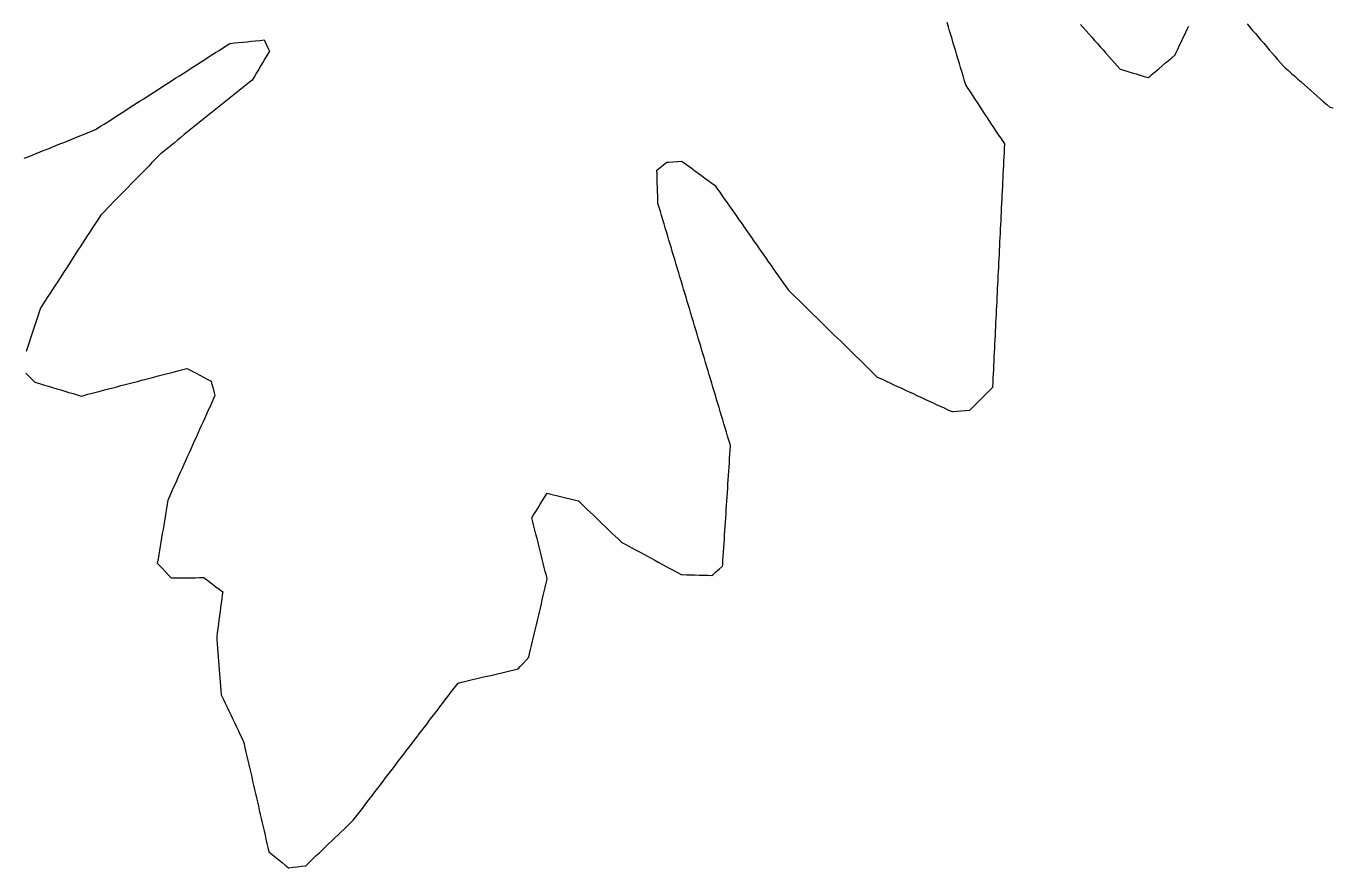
# Model space of a CAD drawing. Header units: millimetres. Extents: x 0 to 2762, y 6 to 2482.
# Drawn here: x 1115.5 to 1422, y 6.1 to 203.6 of the extents above; entities that cross this region are included whole.
import ezdxf

# ---------------------------------------------------------------- set-up
doc = ezdxf.new("R2010")
doc.units = ezdxf.units.MM
doc.layers.add('ALL_ISLANDS', color=7, linetype='Continuous')
doc.layers.add('OUTLINE_ISLAND_01', color=7, linetype='Continuous')

msp = doc.modelspace()

# ---------------------------------------------------------------- linework, layer by layer
at = {"layer": 'ALL_ISLANDS'}
for points in [[(1115.4428, 122.2247), (1116.1395, 121.5072), (1116.8361, 120.7898), (1117.5328, 120.0724), (1117.8514, 119.9777), (1118.81, 119.6927), (1119.7685, 119.4077), (1120.727, 119.1227), (1121.6856, 118.8377), (1122.6441, 118.5528), (1123.6026, 118.2678), (1124.5612, 117.9828), (1125.5197, 117.6978), (1126.4782, 117.4128), (1127.4368, 117.1278), (1128.3953, 116.8429), (1129.0071, 117.0023), (1129.9748, 117.2545), (1130.9425, 117.5066), (1131.9101, 117.7588), (1132.8778, 118.011), (1133.8455, 118.2632), (1134.8132, 118.5154), (1135.7809, 118.7675), (1136.7485, 119.0197), (1137.7162, 119.2719), (1138.6839, 119.5241), (1139.6516, 119.7762), (1140.6193, 120.0284), (1141.587, 120.2806), (1142.5546, 120.5328), (1143.5223, 120.7849), (1144.49, 121.0371), (1145.4577, 121.2893), (1146.4254, 121.5415), (1147.393, 121.7936), (1148.3607, 122.0458), (1149.3284, 122.298), (1150.2961, 122.5502), (1151.2638, 122.8023), (1152.2314, 123.0545), (1153.1991, 123.3067), (1153.5576, 123.1187), (1154.4432, 122.6542), (1155.3288, 122.1897), (1156.2144, 121.7253), (1157.1, 121.2608), (1157.9855, 120.7963), (1158.8711, 120.3318), (1158.9978, 119.853), (1159.2536, 118.8863), (1159.5093, 117.9195), (1159.7651, 116.9528), (1159.4458, 116.2435), (1159.0352, 115.3317), (1158.6247, 114.4198), (1158.2141, 113.508), (1157.8036, 112.5961), (1157.393, 111.6843), (1156.9825, 110.7725), (1156.5719, 109.8606), (1156.1614, 108.9488), (1155.7508, 108.0369), (1155.3403, 107.1251), (1154.9297, 106.2133), (1154.5192, 105.3014), (1154.1086, 104.3896), (1153.6981, 103.4777), (1153.2876, 102.5659), (1152.877, 101.6541), (1152.4665, 100.7422), (1152.0559, 99.8304), (1151.6454, 98.9186), (1151.2348, 98.0067), (1150.8243, 97.0949), (1150.4137, 96.183), (1150.0032, 95.2712), (1149.5926, 94.3594), (1149.1821, 93.4475), (1148.7715, 92.5357), (1148.7556, 92.4417), (1148.5888, 91.4557), (1148.422, 90.4697), (1148.2552, 89.4837), (1148.0884, 88.4977), (1147.9216, 87.5117), (1147.7548, 86.5258), (1147.5879, 85.5398), (1147.4211, 84.5538), (1147.2543, 83.5678), (1147.0875, 82.5818), (1146.9207, 81.5958), (1146.7539, 80.6098), (1146.5871, 79.6238), (1146.4203, 78.6378), (1146.2535, 77.6519), (1146.7842, 77.0823), (1147.4659, 76.3507), (1148.1476, 75.6191), (1148.8294, 74.8875), (1149.5111, 74.1559), (1150.1696, 74.1629), (1151.1696, 74.1735), (1152.1695, 74.1841), (1153.1694, 74.1947), (1154.1694, 74.2053), (1155.1693, 74.2159), (1156.1693, 74.2265), (1157.1692, 74.2371), (1157.5929, 73.9174), (1158.3912, 73.3151), (1159.1895, 72.7127), (1159.9877, 72.1104), (1160.786, 71.5081), (1161.5842, 70.9058), (1161.496, 70.2289), (1161.3667, 69.2372), (1161.2374, 68.2456), (1161.1082, 67.254), (1160.9789, 66.2624), (1160.8496, 65.2708), (1160.7203, 64.2792), (1160.5911, 63.2876), (1160.4618, 62.296), (1160.3325, 61.3044), (1160.2032, 60.3128), (1160.2538, 59.6657), (1160.3318, 58.6688), (1160.4097, 57.6718), (1160.4877, 56.6749), (1160.5656, 55.6779), (1160.6436, 54.6809), (1160.7216, 53.684), (1160.7995, 52.687), (1160.8775, 51.6901), (1160.9554, 50.6931), (1161.0334, 49.6962), (1161.1113, 48.6992), (1161.1893, 47.7022), (1161.2672, 46.7053), (1161.3306, 46.5721), (1161.7604, 45.6692), (1162.1902, 44.7662), (1162.62, 43.8633), (1163.0498, 42.9604), (1163.4795, 42.0574), (1163.9093, 41.1545), (1164.3391, 40.2516), (1164.7689, 39.3487), (1165.1987, 38.4457), (1165.6285, 37.5428), (1166.0582, 36.6399), (1166.488, 35.7369), (1166.597, 35.2627), (1166.8208, 34.288), (1167.0446, 33.3134), (1167.2685, 32.3388), (1167.4923, 31.3642), (1167.7162, 30.3895), (1167.94, 29.4149), (1168.1638, 28.4403), (1168.3877, 27.4656), (1168.6115, 26.491), (1168.8353, 25.5164), (1169.0592, 24.5418), (1169.283, 23.5671), (1169.5069, 22.5925), (1169.7307, 21.6179), (1169.9545, 20.6433), (1170.1784, 19.6686), (1170.4022, 18.694), (1170.6261, 17.7194), (1170.8499, 16.7448), (1171.0737, 15.7701), (1171.2976, 14.7955), (1171.5214, 13.8209), (1171.7453, 12.8463), (1171.9691, 11.8716), (1172.1929, 10.897), (1172.4168, 9.9224), (1173.1824, 9.2989), (1173.9579, 8.6674), (1174.7333, 8.0359), (1175.5087, 7.4045), (1176.2841, 6.773), (1177.0595, 6.1416), (1177.1111, 6.148), (1178.1033, 6.2726), (1179.0955, 6.3971), (1180.0878, 6.5217), (1181.08, 6.6462), (1181.3818, 6.9348), (1182.1046, 7.6258), (1182.8274, 8.3168), (1183.5502, 9.0079), (1184.2731, 9.6989), (1184.9959, 10.39), (1185.7187, 11.081), (1186.4415, 11.7721), (1187.1643, 12.4631), (1187.8871, 13.1541), (1188.6099, 13.8452), (1189.3328, 14.5362), (1190.0556, 15.2273), (1190.7784, 15.9183), (1191.5012, 16.6094), (1192.224, 17.3004), (1192.5355, 17.7084), (1193.1423, 18.5033), (1193.7491, 19.2982), (1194.3558, 20.0931), (1194.9626, 20.8879), (1195.5694, 21.6828), (1196.1762, 22.4777), (1196.7829, 23.2726), (1197.3897, 24.0674), (1197.9965, 24.8623), (1198.6033, 25.6572), (1199.21, 26.452), (1199.8168, 27.2469), (1200.4236, 28.0418), (1201.0304, 28.8367), (1201.6372, 29.6315), (1202.2439, 30.4264), (1202.8507, 31.2213), (1203.4575, 32.0162), (1204.0643, 32.811), (1204.671, 33.6059), (1205.2778, 34.4008), (1205.8846, 35.1956), (1206.4914, 35.9905), (1207.0981, 36.7854), (1207.7049, 37.5803), (1208.3117, 38.3751), (1208.9185, 39.17), (1209.5252, 39.9649), (1210.132, 40.7597), (1210.7388, 41.5546), (1211.3456, 42.3495), (1211.9524, 43.1444), (1212.5591, 43.9392), (1213.1659, 44.7341), (1213.7727, 45.529), (1214.3795, 46.3239), (1214.9862, 47.1187), (1215.593, 47.9136), (1216.1998, 48.7085), (1216.8066, 49.5033), (1217.3105, 49.6225), (1218.2836, 49.8527), (1219.2568, 50.0829), (1220.2299, 50.3131), (1221.2031, 50.5433), (1222.1762, 50.7735), (1223.1493, 51.0037), (1224.1225, 51.2339), (1225.0956, 51.4641), (1226.0688, 51.6943), (1227.0419, 51.9245), (1228.0151, 52.1547), (1228.9882, 52.3849), (1229.9614, 52.615), (1230.9345, 52.8452), (1231.4148, 53.3795), (1232.0834, 54.1231), (1232.752, 54.8668), (1233.4206, 55.6104), (1233.6017, 56.3808), (1233.8304, 57.3543), (1234.0592, 58.3278), (1234.2879, 59.3012), (1234.5167, 60.2747), (1234.7454, 61.2482), (1234.9742, 62.2217), (1235.2029, 63.1952), (1235.4317, 64.1687), (1235.6605, 65.1421), (1235.8892, 66.1156), (1236.118, 67.0891), (1236.3467, 68.0626), (1236.5755, 69.0361), (1236.8042, 70.0096), (1237.033, 70.983), (1237.2617, 71.9565), (1237.4905, 72.93), (1237.7192, 73.9035), (1237.5191, 74.7036), (1237.2765, 75.6738), (1237.0339, 76.6439), (1236.7913, 77.614), (1236.5487, 78.5841), (1236.3061, 79.5543), (1236.0635, 80.5244), (1235.8208, 81.4945), (1235.5782, 82.4646), (1235.3356, 83.4347), (1235.093, 84.4049), (1234.8504, 85.375), (1234.6078, 86.3451), (1234.3652, 87.3152), (1234.1225, 88.2854), (1234.5235, 88.9296), (1235.0519, 89.7786), (1235.5803, 90.6275), (1236.1087, 91.4765), (1236.6372, 92.3255), (1237.1656, 93.1745), (1237.694, 94.0235), (1238.2368, 93.8918), (1239.2086, 93.656), (1240.1804, 93.4203), (1241.1523, 93.1845), (1242.1241, 92.9487), (1243.0959, 92.713), (1244.0677, 92.4772), (1245.0395, 92.2414), (1245.6787, 91.6273), (1246.3998, 90.9345), (1247.1209, 90.2417), (1247.842, 89.5489), (1248.5631, 88.8561), (1249.2842, 88.1633), (1250.0054, 87.4704), (1250.7265, 86.7776), (1251.4476, 86.0848), (1252.1687, 85.392), (1252.8898, 84.6992), (1253.6109, 84.0063), (1254.332, 83.3135), (1255.0531, 82.6207), (1255.1047, 82.5926), (1255.9832, 82.1149), (1256.8617, 81.6371), (1257.7402, 81.1593), (1258.6187, 80.6815), (1259.4972, 80.2038), (1260.3756, 79.726), (1261.2541, 79.2482), (1262.1326, 78.7704), (1263.0111, 78.2927), (1263.8896, 77.8149), (1264.768, 77.3371), (1265.6465, 76.8593), (1266.525, 76.3816), (1267.4035, 75.9038), (1268.282, 75.426), (1269.1605, 74.9482), (1269.3854, 74.9425), (1270.3851, 74.9169), (1271.3848, 74.8913), (1272.3845, 74.8657), (1273.3841, 74.8401), (1274.3838, 74.8145), (1275.3835, 74.789), (1276.3831, 74.7634), (1276.6226, 74.9742), (1277.3731, 75.6351), (1278.1236, 76.2959), (1278.8741, 76.9568), (1278.8923, 77.2349), (1278.9574, 78.2328), (1279.0226, 79.2306), (1279.0878, 80.2285), (1279.153, 81.2264), (1279.2181, 82.2243), (1279.2833, 83.2221), (1279.3485, 84.22), (1279.4137, 85.2179), (1279.4788, 86.2158), (1279.544, 87.2136), (1279.6092, 88.2115), (1279.6744, 89.2094), (1279.7395, 90.2073), (1279.8047, 91.2051), (1279.8699, 92.203), (1279.9351, 93.2009), (1280.0002, 94.1987), (1280.0654, 95.1966), (1280.1306, 96.1945), (1280.1958, 97.1924), (1280.2609, 98.1902), (1280.3261, 99.1881), (1280.3913, 100.186), (1280.4565, 101.1839), (1280.5216, 102.1817), (1280.5868, 103.1796), (1280.652, 104.1775), (1280.7172, 105.1754), (1280.6157, 105.5144), (1280.3288, 106.4724), (1280.042, 107.4303), (1279.7552, 108.3883), (1279.4684, 109.3463), (1279.1815, 110.3043), (1278.8947, 111.2623), (1278.6079, 112.2203), (1278.3211, 113.1782), (1278.0342, 114.1362), (1277.7474, 115.0942), (1277.4606, 116.0522), (1277.1737, 117.0102), (1276.8869, 117.9681), (1276.6001, 118.9261), (1276.3133, 119.8841), (1276.0264, 120.8421), (1275.7396, 121.8001), (1275.4528, 122.7581), (1275.166, 123.716), (1274.8791, 124.674), (1274.5923, 125.632), (1274.3055, 126.59), (1274.0187, 127.548), (1273.7318, 128.506), (1273.445, 129.4639), (1273.1582, 130.4219), (1272.8714, 131.3799), (1272.5845, 132.3379), (1272.2977, 133.2959), (1272.0109, 134.2539), (1271.7241, 135.2118), (1271.4372, 136.1698), (1271.1504, 137.1278), (1270.8636, 138.0858), (1270.5767, 139.0438), (1270.2899, 140.0018), (1270.0031, 140.9597), (1269.7163, 141.9177), (1269.4294, 142.8757), (1269.1426, 143.8337), (1268.8558, 144.7917), (1268.569, 145.7496), (1268.2821, 146.7076), (1267.9953, 147.6656), (1267.7085, 148.6236), (1267.4217, 149.5816), (1267.1348, 150.5396), (1266.848, 151.4975), (1266.5612, 152.4555), (1266.2744, 153.4135), (1265.9875, 154.3715), (1265.7007, 155.3295), (1265.4139, 156.2875), (1265.127, 157.2454), (1264.8402, 158.2034), (1264.5534, 159.1614), (1264.2666, 160.1194), (1263.9797, 161.0774), (1263.6929, 162.0354), (1263.6698, 162.8031), (1263.6397, 163.8027), (1263.6096, 164.8022), (1263.5794, 165.8017), (1263.5493, 166.8013), (1263.5192, 167.8008), (1263.4891, 168.8004), (1263.459, 169.7999), (1264.2202, 170.4232), (1264.994, 171.0566), (1265.7678, 171.6901), (1266.2774, 171.7323), (1267.2739, 171.8148), (1268.2705, 171.8974), (1269.2671, 171.9799), (1269.8801, 171.529), (1270.6856, 170.9364), (1271.4911, 170.3439), (1272.2967, 169.7513), (1273.1022, 169.1587), (1273.9077, 168.5662), (1274.7132, 167.9736), (1275.5188, 167.381), (1276.3243, 166.7885), (1277.1298, 166.1959), (1277.6305, 165.4805), (1278.204, 164.6613), (1278.7774, 163.842), (1279.3509, 163.0228), (1279.9243, 162.2035), (1280.4978, 161.3843), (1281.0712, 160.565), (1281.6446, 159.7458), (1282.2181, 158.9265), (1282.7915, 158.1073), (1283.365, 157.288), (1283.9384, 156.4688), (1284.5119, 155.6496), (1285.0853, 154.8303), (1285.6588, 154.0111), (1286.2322, 153.1918), (1286.8056, 152.3726), (1287.3791, 151.5533), (1287.9525, 150.7341), (1288.526, 149.9148), (1289.0994, 149.0956), (1289.6729, 148.2764), (1290.2463, 147.4571), (1290.8197, 146.6379), (1291.3932, 145.8186), (1291.9666, 144.9994), (1292.5401, 144.1801), (1293.1135, 143.3609), (1293.687, 142.5416), (1294.2604, 141.7224), (1294.4265, 141.56), (1295.1417, 140.861), (1295.8568, 140.162), (1296.5719, 139.463), (1297.287, 138.764), (1298.0021, 138.065), (1298.7173, 137.366), (1299.4324, 136.667), (1300.1475, 135.968), (1300.8626, 135.269), (1301.5778, 134.57), (1302.2929, 133.871), (1303.008, 133.172), (1303.7231, 132.473), (1304.4382, 131.774), (1305.1534, 131.075), (1305.8685, 130.376), (1306.5836, 129.677), (1307.2987, 128.978), (1308.0138, 128.279), (1308.729, 127.58), (1309.4441, 126.881), (1310.1592, 126.182), (1310.8743, 125.483), (1311.5894, 124.784), (1312.3046, 124.085), (1313.0197, 123.386), (1313.7348, 122.687), (1314.4499, 121.988), (1315.165, 121.289), (1315.3978, 121.1812), (1316.3052, 120.7609), (1317.2127, 120.3407), (1318.1201, 119.9204), (1319.0275, 119.5002), (1319.9349, 119.0799), (1320.8423, 118.6597), (1321.7497, 118.2394), (1322.6571, 117.8192), (1323.5645, 117.399), (1324.4719, 116.9787), (1325.3793, 116.5585), (1326.2868, 116.1382), (1327.1942, 115.718), (1328.1016, 115.2977), (1329.009, 114.8775), (1329.9164, 114.4572), (1330.8238, 114.037), (1331.7312, 113.6167), (1332.6386, 113.1965), (1332.8724, 113.2144), (1333.8695, 113.291), (1334.8665, 113.3676), (1335.8636, 113.4442), (1336.8606, 113.5208), (1337.3285, 113.9906), (1338.0341, 114.6993), (1338.7397, 115.4079), (1339.4453, 116.1165), (1340.1509, 116.8251), (1340.8565, 117.5337), (1341.5621, 118.2423), (1342.2677, 118.9509), (1342.2722, 119.0439), (1342.3214, 120.0427), (1342.3705, 121.0415), (1342.4196, 122.0403), (1342.4687, 123.0391), (1342.5178, 124.0379), (1342.5669, 125.0367), (1342.6161, 126.0355), (1342.6652, 127.0343), (1342.7143, 128.0331), (1342.7634, 129.0319), (1342.8125, 130.0306), (1342.8616, 131.0294), (1342.9107, 132.0282), (1342.9599, 133.027), (1343.009, 134.0258), (1343.0581, 135.0246), (1343.1072, 136.0234), (1343.1563, 137.0222), (1343.2054, 138.021), (1343.2546, 139.0198), (1343.3037, 140.0186), (1343.3528, 141.0174), (1343.4019, 142.0162), (1343.451, 143.015), (1343.5001, 144.0137), (1343.5493, 145.0125), (1343.5984, 146.0113), (1343.6475, 147.0101), (1343.6966, 148.0089), (1343.7457, 149.0077), (1343.7948, 150.0065), (1343.8439, 151.0053), (1343.8931, 152.0041), (1343.9422, 153.0029), (1343.9913, 154.0017), (1344.0404, 155.0005), (1344.0895, 155.9993), (1344.1386, 156.9981), (1344.1878, 157.9969), (1344.2369, 158.9956), (1344.286, 159.9944), (1344.3351, 160.9932), (1344.3842, 161.992), (1344.4333, 162.9908), (1344.4824, 163.9896), (1344.5316, 164.9884), (1344.5807, 165.9872), (1344.6298, 166.986), (1344.6789, 167.9848), (1344.728, 168.9836), (1344.7771, 169.9824), (1344.8263, 170.9812), (1344.8754, 171.98), (1344.9245, 172.9787), (1344.9736, 173.9775), (1345.0227, 174.9763), (1345.0718, 175.9751), (1344.7374, 176.4827), (1344.1872, 177.3177), (1343.637, 178.1527), (1343.0868, 178.9878), (1342.5366, 179.8228), (1341.9864, 180.6578), (1341.4362, 181.4928), (1340.886, 182.3279), (1340.3358, 183.1629), (1339.7855, 183.9979), (1339.2353, 184.833), (1338.6851, 185.668), (1338.1349, 186.503), (1337.5847, 187.338), (1337.0345, 188.1731), (1336.4843, 189.0081), (1335.9341, 189.8431), (1335.8647, 190.0748), (1335.5776, 191.0327), (1335.2905, 191.9906), (1335.0033, 192.9485), (1334.7162, 193.9064), (1334.4291, 194.8643), (1334.142, 195.8222), (1333.8549, 196.7801), (1333.5678, 197.738), (1333.2807, 198.6959), (1332.9936, 199.6538), (1332.7065, 200.6117), (1332.4194, 201.5696), (1332.1323, 202.5275), (1331.8452, 203.4854), (1331.5581, 204.4433)], [(1362.8386, 204.0285), (1363.5004, 203.2788), (1364.1622, 202.5292), (1364.8241, 201.7795), (1365.4859, 201.0299), (1366.1477, 200.2802), (1366.8096, 199.5306), (1367.4714, 198.7809), (1368.1333, 198.0313), (1368.7951, 197.2816), (1369.4569, 196.532), (1370.1188, 195.7823), (1370.7806, 195.0327), (1371.4424, 194.283), (1372.1043, 193.5334), (1373.0193, 193.26), (1373.9774, 192.9737), (1374.9355, 192.6874), (1375.8937, 192.401), (1376.8518, 192.1147), (1377.8099, 191.8284), (1378.7681, 191.5421), (1378.9282, 191.6785), (1379.6894, 192.327), (1380.4506, 192.9755), (1381.2119, 193.624), (1381.9731, 194.2725), (1382.7343, 194.921), (1383.4955, 195.5694), (1384.2568, 196.2179), (1385.018, 196.8664), (1385.2301, 197.312), (1385.6598, 198.2149), (1386.0896, 199.1179), (1386.5193, 200.0208), (1386.9491, 200.9238), (1387.3788, 201.8267), (1387.8086, 202.7297), (1388.2383, 203.6326)], [(1401.9167, 204.1462), (1402.567, 203.3865), (1403.2173, 202.6269), (1403.8676, 201.8672), (1404.5178, 201.1075), (1405.1681, 200.3478), (1405.8184, 199.5881), (1406.4687, 198.8284), (1407.119, 198.0687), (1407.7693, 197.309), (1408.4196, 196.5493), (1409.0698, 195.7897), (1409.7201, 195.03), (1410.3704, 194.2703), (1410.8568, 193.8408), (1411.6065, 193.179), (1412.3561, 192.5171), (1413.1058, 191.8553), (1413.8554, 191.1934), (1414.605, 190.5316), (1415.3547, 189.8697), (1416.1043, 189.2079), (1416.8539, 188.546), (1417.6036, 187.8842), (1418.3532, 187.2223), (1419.1029, 186.5605), (1419.8525, 185.8986), (1420.6021, 185.2368), (1421.3518, 184.575), (1422.1269, 184.4882)], [(1115.0513, 172.6215), (1115.9789, 172.9951), (1116.9065, 173.3687), (1117.8341, 173.7422), (1118.7617, 174.1158), (1119.6893, 174.4894), (1120.6169, 174.863), (1121.5445, 175.2366), (1122.4721, 175.6102), (1123.3997, 175.9837), (1124.3273, 176.3573), (1125.2549, 176.7309), (1126.1825, 177.1045), (1127.1101, 177.4781), (1128.0377, 177.8516), (1128.9653, 178.2252), (1129.8929, 178.5988), (1130.8205, 178.9724), (1131.7481, 179.346), (1132.1115, 179.5791), (1132.9532, 180.1191), (1133.7949, 180.6591), (1134.6365, 181.199), (1135.4782, 181.739), (1136.3199, 182.279), (1137.1616, 182.8189), (1138.0033, 183.3589), (1138.845, 183.8989), (1139.6866, 184.4389), (1140.5283, 184.9788), (1141.37, 185.5188), (1142.2117, 186.0588), (1143.0534, 186.5988), (1143.8951, 187.1387), (1144.7367, 187.6787), (1145.5784, 188.2187), (1146.4201, 188.7586), (1147.2618, 189.2986), (1148.1035, 189.8386), (1148.9452, 190.3786), (1149.7868, 190.9185), (1150.6285, 191.4585), (1151.4702, 191.9985), (1152.3119, 192.5384), (1153.1536, 193.0784), (1153.9953, 193.6184), (1154.8369, 194.1584), (1155.6786, 194.6983), (1156.5203, 195.2383), (1157.362, 195.7783), (1158.2037, 196.3183), (1159.0454, 196.8582), (1159.887, 197.3982), (1160.7287, 197.9382), (1161.5704, 198.4781), (1162.4121, 199.0181), (1163.2538, 199.5581), (1163.3416, 199.567), (1164.3365, 199.668), (1165.3314, 199.769), (1166.3262, 199.87), (1167.3211, 199.971), (1168.316, 200.072), (1169.3109, 200.173), (1170.3058, 200.274), (1171.3007, 200.3751), (1171.6857, 199.5745), (1172.119, 198.6732), (1172.5524, 197.772), (1172.0833, 196.982), (1171.5728, 196.1221), (1171.0622, 195.2623), (1170.5517, 194.4024), (1170.0411, 193.5426), (1169.5306, 192.6828), (1169.02, 191.8229), (1168.5095, 190.9631), (1168.1714, 190.6913), (1167.392, 190.0647), (1166.6127, 189.4381), (1165.8333, 188.8115), (1165.0539, 188.185), (1164.2746, 187.5584), (1163.4952, 186.9318), (1162.7159, 186.3052), (1161.9365, 185.6787), (1161.1571, 185.0521), (1160.3778, 184.4255), (1159.5984, 183.7989), (1158.8191, 183.1724), (1158.0397, 182.5458), (1157.2603, 181.9192), (1156.481, 181.2926), (1155.7016, 180.666), (1154.9223, 180.0395), (1154.1429, 179.4129), (1153.3635, 178.7863), (1152.5842, 178.1597), (1151.8048, 177.5332), (1151.0255, 176.9066), (1150.2461, 176.28), (1149.4667, 175.6534), (1148.6874, 175.0269), (1147.908, 174.4003), (1147.1287, 173.7737), (1147.0971, 173.7414), (1146.3985, 173.0258), (1145.7, 172.3102), (1145.0015, 171.5947), (1144.3029, 170.8791), (1143.6044, 170.1635), (1142.9058, 169.448), (1142.2073, 168.7324), (1141.5088, 168.0168), (1140.8102, 167.3013), (1140.1117, 166.5857), (1139.4131, 165.8701), (1138.7146, 165.1545), (1138.0161, 164.439), (1137.3175, 163.7234), (1136.619, 163.0078), (1135.9204, 162.2923), (1135.2219, 161.5767), (1134.5233, 160.8611), (1133.8248, 160.1456), (1133.1263, 159.43), (1133.1142, 159.4116), (1132.5672, 158.5745), (1132.0201, 157.7374), (1131.473, 156.9003), (1130.926, 156.0632), (1130.3789, 155.2261), (1129.8319, 154.389), (1129.2848, 153.5519), (1128.7377, 152.7148), (1128.1907, 151.8778), (1127.6436, 151.0407), (1127.0966, 150.2036), (1126.5495, 149.3665), (1126.0024, 148.5294), (1125.4554, 147.6923), (1124.9083, 146.8552), (1124.3612, 146.0181), (1123.8142, 145.181), (1123.2671, 144.3439), (1122.7201, 143.5068), (1122.173, 142.6697), (1121.6259, 141.8326), (1121.0789, 140.9956), (1120.5318, 140.1585), (1119.9848, 139.3214), (1119.4377, 138.4843), (1118.8906, 137.6472), (1118.6066, 136.7898), (1118.2922, 135.8405), (1117.9777, 134.8913), (1117.6633, 133.942), (1117.3489, 132.9927), (1117.0344, 132.0434), (1116.72, 131.0942), (1116.4055, 130.1449), (1116.0911, 129.1956), (1115.7767, 128.2463), (1115.4622, 127.297)]]:
    msp.add_lwpolyline(points, dxfattribs=at)
at = {"layer": 'OUTLINE_ISLAND_01'}
for points in [[(1115.4428, 122.2247), (1116.1395, 121.5072), (1116.8361, 120.7898), (1117.5328, 120.0724), (1117.8514, 119.9777), (1118.81, 119.6927), (1119.7685, 119.4077), (1120.727, 119.1227), (1121.6856, 118.8377), (1122.6441, 118.5528), (1123.6026, 118.2678), (1124.5612, 117.9828), (1125.5197, 117.6978), (1126.4782, 117.4128), (1127.4368, 117.1278), (1128.3953, 116.8429), (1129.0071, 117.0023), (1129.9748, 117.2545), (1130.9425, 117.5066), (1131.9101, 117.7588), (1132.8778, 118.011), (1133.8455, 118.2632), (1134.8132, 118.5154), (1135.7809, 118.7675), (1136.7485, 119.0197), (1137.7162, 119.2719), (1138.6839, 119.5241), (1139.6516, 119.7762), (1140.6193, 120.0284), (1141.587, 120.2806), (1142.5546, 120.5328), (1143.5223, 120.7849), (1144.49, 121.0371), (1145.4577, 121.2893), (1146.4254, 121.5415), (1147.393, 121.7936), (1148.3607, 122.0458), (1149.3284, 122.298), (1150.2961, 122.5502), (1151.2638, 122.8023), (1152.2314, 123.0545), (1153.1991, 123.3067), (1153.5576, 123.1187), (1154.4432, 122.6542), (1155.3288, 122.1897), (1156.2144, 121.7253), (1157.1, 121.2608), (1157.9855, 120.7963), (1158.8711, 120.3318), (1158.9978, 119.853), (1159.2536, 118.8863), (1159.5093, 117.9195), (1159.7651, 116.9528), (1159.4458, 116.2435), (1159.0352, 115.3317), (1158.6247, 114.4198), (1158.2141, 113.508), (1157.8036, 112.5961), (1157.393, 111.6843), (1156.9825, 110.7725), (1156.5719, 109.8606), (1156.1614, 108.9488), (1155.7508, 108.0369), (1155.3403, 107.1251), (1154.9297, 106.2133), (1154.5192, 105.3014), (1154.1086, 104.3896), (1153.6981, 103.4777), (1153.2876, 102.5659), (1152.877, 101.6541), (1152.4665, 100.7422), (1152.0559, 99.8304), (1151.6454, 98.9186), (1151.2348, 98.0067), (1150.8243, 97.0949), (1150.4137, 96.183), (1150.0032, 95.2712), (1149.5926, 94.3594), (1149.1821, 93.4475), (1148.7715, 92.5357), (1148.7556, 92.4417), (1148.5888, 91.4557), (1148.422, 90.4697), (1148.2552, 89.4837), (1148.0884, 88.4977), (1147.9216, 87.5117), (1147.7548, 86.5258), (1147.5879, 85.5398), (1147.4211, 84.5538), (1147.2543, 83.5678), (1147.0875, 82.5818), (1146.9207, 81.5958), (1146.7539, 80.6098), (1146.5871, 79.6238), (1146.4203, 78.6378), (1146.2535, 77.6519), (1146.7842, 77.0823), (1147.4659, 76.3507), (1148.1476, 75.6191), (1148.8294, 74.8875), (1149.5111, 74.1559), (1150.1696, 74.1629), (1151.1696, 74.1735), (1152.1695, 74.1841), (1153.1694, 74.1947), (1154.1694, 74.2053), (1155.1693, 74.2159), (1156.1693, 74.2265), (1157.1692, 74.2371), (1157.5929, 73.9174), (1158.3912, 73.3151), (1159.1895, 72.7127), (1159.9877, 72.1104), (1160.786, 71.5081), (1161.5842, 70.9058), (1161.496, 70.2289), (1161.3667, 69.2372), (1161.2374, 68.2456), (1161.1082, 67.254), (1160.9789, 66.2624), (1160.8496, 65.2708), (1160.7203, 64.2792), (1160.5911, 63.2876), (1160.4618, 62.296), (1160.3325, 61.3044), (1160.2032, 60.3128), (1160.2538, 59.6657), (1160.3318, 58.6688), (1160.4097, 57.6718), (1160.4877, 56.6749), (1160.5656, 55.6779), (1160.6436, 54.6809), (1160.7216, 53.684), (1160.7995, 52.687), (1160.8775, 51.6901), (1160.9554, 50.6931), (1161.0334, 49.6962), (1161.1113, 48.6992), (1161.1893, 47.7022), (1161.2672, 46.7053), (1161.3306, 46.5721), (1161.7604, 45.6692), (1162.1902, 44.7662), (1162.62, 43.8633), (1163.0498, 42.9604), (1163.4795, 42.0574), (1163.9093, 41.1545), (1164.3391, 40.2516), (1164.7689, 39.3487), (1165.1987, 38.4457), (1165.6285, 37.5428), (1166.0582, 36.6399), (1166.488, 35.7369), (1166.597, 35.2627), (1166.8208, 34.288), (1167.0446, 33.3134), (1167.2685, 32.3388), (1167.4923, 31.3642), (1167.7162, 30.3895), (1167.94, 29.4149), (1168.1638, 28.4403), (1168.3877, 27.4656), (1168.6115, 26.491), (1168.8353, 25.5164), (1169.0592, 24.5418), (1169.283, 23.5671), (1169.5069, 22.5925), (1169.7307, 21.6179), (1169.9545, 20.6433), (1170.1784, 19.6686), (1170.4022, 18.694), (1170.6261, 17.7194), (1170.8499, 16.7448), (1171.0737, 15.7701), (1171.2976, 14.7955), (1171.5214, 13.8209), (1171.7453, 12.8463), (1171.9691, 11.8716), (1172.1929, 10.897), (1172.4168, 9.9224), (1173.1824, 9.2989), (1173.9579, 8.6674), (1174.7333, 8.0359), (1175.5087, 7.4045), (1176.2841, 6.773), (1177.0595, 6.1416), (1177.1111, 6.148), (1178.1033, 6.2726), (1179.0955, 6.3971), (1180.0878, 6.5217), (1181.08, 6.6462), (1181.3818, 6.9348), (1182.1046, 7.6258), (1182.8274, 8.3168), (1183.5502, 9.0079), (1184.2731, 9.6989), (1184.9959, 10.39), (1185.7187, 11.081), (1186.4415, 11.7721), (1187.1643, 12.4631), (1187.8871, 13.1541), (1188.6099, 13.8452), (1189.3328, 14.5362), (1190.0556, 15.2273), (1190.7784, 15.9183), (1191.5012, 16.6094), (1192.224, 17.3004), (1192.5355, 17.7084), (1193.1423, 18.5033), (1193.7491, 19.2982), (1194.3558, 20.0931), (1194.9626, 20.8879), (1195.5694, 21.6828), (1196.1762, 22.4777), (1196.7829, 23.2726), (1197.3897, 24.0674), (1197.9965, 24.8623), (1198.6033, 25.6572), (1199.21, 26.452), (1199.8168, 27.2469), (1200.4236, 28.0418), (1201.0304, 28.8367), (1201.6372, 29.6315), (1202.2439, 30.4264), (1202.8507, 31.2213), (1203.4575, 32.0162), (1204.0643, 32.811), (1204.671, 33.6059), (1205.2778, 34.4008), (1205.8846, 35.1956), (1206.4914, 35.9905), (1207.0981, 36.7854), (1207.7049, 37.5803), (1208.3117, 38.3751), (1208.9185, 39.17), (1209.5252, 39.9649), (1210.132, 40.7597), (1210.7388, 41.5546), (1211.3456, 42.3495), (1211.9524, 43.1444), (1212.5591, 43.9392), (1213.1659, 44.7341), (1213.7727, 45.529), (1214.3795, 46.3239), (1214.9862, 47.1187), (1215.593, 47.9136), (1216.1998, 48.7085), (1216.8066, 49.5033), (1217.3105, 49.6225), (1218.2836, 49.8527), (1219.2568, 50.0829), (1220.2299, 50.3131), (1221.2031, 50.5433), (1222.1762, 50.7735), (1223.1493, 51.0037), (1224.1225, 51.2339), (1225.0956, 51.4641), (1226.0688, 51.6943), (1227.0419, 51.9245), (1228.0151, 52.1547), (1228.9882, 52.3849), (1229.9614, 52.615), (1230.9345, 52.8452), (1231.4148, 53.3795), (1232.0834, 54.1231), (1232.752, 54.8668), (1233.4206, 55.6104), (1233.6017, 56.3808), (1233.8304, 57.3543), (1234.0592, 58.3278), (1234.2879, 59.3012), (1234.5167, 60.2747), (1234.7454, 61.2482), (1234.9742, 62.2217), (1235.2029, 63.1952), (1235.4317, 64.1687), (1235.6605, 65.1421), (1235.8892, 66.1156), (1236.118, 67.0891), (1236.3467, 68.0626), (1236.5755, 69.0361), (1236.8042, 70.0096), (1237.033, 70.983), (1237.2617, 71.9565), (1237.4905, 72.93), (1237.7192, 73.9035), (1237.5191, 74.7036), (1237.2765, 75.6738), (1237.0339, 76.6439), (1236.7913, 77.614), (1236.5487, 78.5841), (1236.3061, 79.5543), (1236.0635, 80.5244), (1235.8208, 81.4945), (1235.5782, 82.4646), (1235.3356, 83.4347), (1235.093, 84.4049), (1234.8504, 85.375), (1234.6078, 86.3451), (1234.3652, 87.3152), (1234.1225, 88.2854), (1234.5235, 88.9296), (1235.0519, 89.7786), (1235.5803, 90.6275), (1236.1087, 91.4765), (1236.6372, 92.3255), (1237.1656, 93.1745), (1237.694, 94.0235), (1238.2368, 93.8918), (1239.2086, 93.656), (1240.1804, 93.4203), (1241.1523, 93.1845), (1242.1241, 92.9487), (1243.0959, 92.713), (1244.0677, 92.4772), (1245.0395, 92.2414), (1245.6787, 91.6273), (1246.3998, 90.9345), (1247.1209, 90.2417), (1247.842, 89.5489), (1248.5631, 88.8561), (1249.2842, 88.1633), (1250.0054, 87.4704), (1250.7265, 86.7776), (1251.4476, 86.0848), (1252.1687, 85.392), (1252.8898, 84.6992), (1253.6109, 84.0063), (1254.332, 83.3135), (1255.0531, 82.6207), (1255.1047, 82.5926), (1255.9832, 82.1149), (1256.8617, 81.6371), (1257.7402, 81.1593), (1258.6187, 80.6815), (1259.4972, 80.2038), (1260.3756, 79.726), (1261.2541, 79.2482), (1262.1326, 78.7704), (1263.0111, 78.2927), (1263.8896, 77.8149), (1264.768, 77.3371), (1265.6465, 76.8593), (1266.525, 76.3816), (1267.4035, 75.9038), (1268.282, 75.426), (1269.1605, 74.9482), (1269.3854, 74.9425), (1270.3851, 74.9169), (1271.3848, 74.8913), (1272.3845, 74.8657), (1273.3841, 74.8401), (1274.3838, 74.8145), (1275.3835, 74.789), (1276.3831, 74.7634), (1276.6226, 74.9742), (1277.3731, 75.6351), (1278.1236, 76.2959), (1278.8741, 76.9568), (1278.8923, 77.2349), (1278.9574, 78.2328), (1279.0226, 79.2306), (1279.0878, 80.2285), (1279.153, 81.2264), (1279.2181, 82.2243), (1279.2833, 83.2221), (1279.3485, 84.22), (1279.4137, 85.2179), (1279.4788, 86.2158), (1279.544, 87.2136), (1279.6092, 88.2115), (1279.6744, 89.2094), (1279.7395, 90.2073), (1279.8047, 91.2051), (1279.8699, 92.203), (1279.9351, 93.2009), (1280.0002, 94.1987), (1280.0654, 95.1966), (1280.1306, 96.1945), (1280.1958, 97.1924), (1280.2609, 98.1902), (1280.3261, 99.1881), (1280.3913, 100.186), (1280.4565, 101.1839), (1280.5216, 102.1817), (1280.5868, 103.1796), (1280.652, 104.1775), (1280.7172, 105.1754), (1280.6157, 105.5144), (1280.3288, 106.4724), (1280.042, 107.4303), (1279.7552, 108.3883), (1279.4684, 109.3463), (1279.1815, 110.3043), (1278.8947, 111.2623), (1278.6079, 112.2203), (1278.3211, 113.1782), (1278.0342, 114.1362), (1277.7474, 115.0942), (1277.4606, 116.0522), (1277.1737, 117.0102), (1276.8869, 117.9681), (1276.6001, 118.9261), (1276.3133, 119.8841), (1276.0264, 120.8421), (1275.7396, 121.8001), (1275.4528, 122.7581), (1275.166, 123.716), (1274.8791, 124.674), (1274.5923, 125.632), (1274.3055, 126.59), (1274.0187, 127.548), (1273.7318, 128.506), (1273.445, 129.4639), (1273.1582, 130.4219), (1272.8714, 131.3799), (1272.5845, 132.3379), (1272.2977, 133.2959), (1272.0109, 134.2539), (1271.7241, 135.2118), (1271.4372, 136.1698), (1271.1504, 137.1278), (1270.8636, 138.0858), (1270.5767, 139.0438), (1270.2899, 140.0018), (1270.0031, 140.9597), (1269.7163, 141.9177), (1269.4294, 142.8757), (1269.1426, 143.8337), (1268.8558, 144.7917), (1268.569, 145.7496), (1268.2821, 146.7076), (1267.9953, 147.6656), (1267.7085, 148.6236), (1267.4217, 149.5816), (1267.1348, 150.5396), (1266.848, 151.4975), (1266.5612, 152.4555), (1266.2744, 153.4135), (1265.9875, 154.3715), (1265.7007, 155.3295), (1265.4139, 156.2875), (1265.127, 157.2454), (1264.8402, 158.2034), (1264.5534, 159.1614), (1264.2666, 160.1194), (1263.9797, 161.0774), (1263.6929, 162.0354), (1263.6698, 162.8031), (1263.6397, 163.8027), (1263.6096, 164.8022), (1263.5794, 165.8017), (1263.5493, 166.8013), (1263.5192, 167.8008), (1263.4891, 168.8004), (1263.459, 169.7999), (1264.2202, 170.4232), (1264.994, 171.0566), (1265.7678, 171.6901), (1266.2774, 171.7323), (1267.2739, 171.8148), (1268.2705, 171.8974), (1269.2671, 171.9799), (1269.8801, 171.529), (1270.6856, 170.9364), (1271.4911, 170.3439), (1272.2967, 169.7513), (1273.1022, 169.1587), (1273.9077, 168.5662), (1274.7132, 167.9736), (1275.5188, 167.381), (1276.3243, 166.7885), (1277.1298, 166.1959), (1277.6305, 165.4805), (1278.204, 164.6613), (1278.7774, 163.842), (1279.3509, 163.0228), (1279.9243, 162.2035), (1280.4978, 161.3843), (1281.0712, 160.565), (1281.6446, 159.7458), (1282.2181, 158.9265), (1282.7915, 158.1073), (1283.365, 157.288), (1283.9384, 156.4688), (1284.5119, 155.6496), (1285.0853, 154.8303), (1285.6588, 154.0111), (1286.2322, 153.1918), (1286.8056, 152.3726), (1287.3791, 151.5533), (1287.9525, 150.7341), (1288.526, 149.9148), (1289.0994, 149.0956), (1289.6729, 148.2764), (1290.2463, 147.4571), (1290.8197, 146.6379), (1291.3932, 145.8186), (1291.9666, 144.9994), (1292.5401, 144.1801), (1293.1135, 143.3609), (1293.687, 142.5416), (1294.2604, 141.7224), (1294.4265, 141.56), (1295.1417, 140.861), (1295.8568, 140.162), (1296.5719, 139.463), (1297.287, 138.764), (1298.0021, 138.065), (1298.7173, 137.366), (1299.4324, 136.667), (1300.1475, 135.968), (1300.8626, 135.269), (1301.5778, 134.57), (1302.2929, 133.871), (1303.008, 133.172), (1303.7231, 132.473), (1304.4382, 131.774), (1305.1534, 131.075), (1305.8685, 130.376), (1306.5836, 129.677), (1307.2987, 128.978), (1308.0138, 128.279), (1308.729, 127.58), (1309.4441, 126.881), (1310.1592, 126.182), (1310.8743, 125.483), (1311.5894, 124.784), (1312.3046, 124.085), (1313.0197, 123.386), (1313.7348, 122.687), (1314.4499, 121.988), (1315.165, 121.289), (1315.3978, 121.1812), (1316.3052, 120.7609), (1317.2127, 120.3407), (1318.1201, 119.9204), (1319.0275, 119.5002), (1319.9349, 119.0799), (1320.8423, 118.6597), (1321.7497, 118.2394), (1322.6571, 117.8192), (1323.5645, 117.399), (1324.4719, 116.9787), (1325.3793, 116.5585), (1326.2868, 116.1382), (1327.1942, 115.718), (1328.1016, 115.2977), (1329.009, 114.8775), (1329.9164, 114.4572), (1330.8238, 114.037), (1331.7312, 113.6167), (1332.6386, 113.1965), (1332.8724, 113.2144), (1333.8695, 113.291), (1334.8665, 113.3676), (1335.8636, 113.4442), (1336.8606, 113.5208), (1337.3285, 113.9906), (1338.0341, 114.6993), (1338.7397, 115.4079), (1339.4453, 116.1165), (1340.1509, 116.8251), (1340.8565, 117.5337), (1341.5621, 118.2423), (1342.2677, 118.9509), (1342.2722, 119.0439), (1342.3214, 120.0427), (1342.3705, 121.0415), (1342.4196, 122.0403), (1342.4687, 123.0391), (1342.5178, 124.0379), (1342.5669, 125.0367), (1342.6161, 126.0355), (1342.6652, 127.0343), (1342.7143, 128.0331), (1342.7634, 129.0319), (1342.8125, 130.0306), (1342.8616, 131.0294), (1342.9107, 132.0282), (1342.9599, 133.027), (1343.009, 134.0258), (1343.0581, 135.0246), (1343.1072, 136.0234), (1343.1563, 137.0222), (1343.2054, 138.021), (1343.2546, 139.0198), (1343.3037, 140.0186), (1343.3528, 141.0174), (1343.4019, 142.0162), (1343.451, 143.015), (1343.5001, 144.0137), (1343.5493, 145.0125), (1343.5984, 146.0113), (1343.6475, 147.0101), (1343.6966, 148.0089), (1343.7457, 149.0077), (1343.7948, 150.0065), (1343.8439, 151.0053), (1343.8931, 152.0041), (1343.9422, 153.0029), (1343.9913, 154.0017), (1344.0404, 155.0005), (1344.0895, 155.9993), (1344.1386, 156.9981), (1344.1878, 157.9969), (1344.2369, 158.9956), (1344.286, 159.9944), (1344.3351, 160.9932), (1344.3842, 161.992), (1344.4333, 162.9908), (1344.4824, 163.9896), (1344.5316, 164.9884), (1344.5807, 165.9872), (1344.6298, 166.986), (1344.6789, 167.9848), (1344.728, 168.9836), (1344.7771, 169.9824), (1344.8263, 170.9812), (1344.8754, 171.98), (1344.9245, 172.9787), (1344.9736, 173.9775), (1345.0227, 174.9763), (1345.0718, 175.9751), (1344.7374, 176.4827), (1344.1872, 177.3177), (1343.637, 178.1527), (1343.0868, 178.9878), (1342.5366, 179.8228), (1341.9864, 180.6578), (1341.4362, 181.4928), (1340.886, 182.3279), (1340.3358, 183.1629), (1339.7855, 183.9979), (1339.2353, 184.833), (1338.6851, 185.668), (1338.1349, 186.503), (1337.5847, 187.338), (1337.0345, 188.1731), (1336.4843, 189.0081), (1335.9341, 189.8431), (1335.8647, 190.0748), (1335.5776, 191.0327), (1335.2905, 191.9906), (1335.0033, 192.9485), (1334.7162, 193.9064), (1334.4291, 194.8643), (1334.142, 195.8222), (1333.8549, 196.7801), (1333.5678, 197.738), (1333.2807, 198.6959), (1332.9936, 199.6538), (1332.7065, 200.6117), (1332.4194, 201.5696), (1332.1323, 202.5275), (1331.8452, 203.4854), (1331.5581, 204.4433)], [(1362.8386, 204.0285), (1363.5004, 203.2788), (1364.1622, 202.5292), (1364.8241, 201.7795), (1365.4859, 201.0299), (1366.1477, 200.2802), (1366.8096, 199.5306), (1367.4714, 198.7809), (1368.1333, 198.0313), (1368.7951, 197.2816), (1369.4569, 196.532), (1370.1188, 195.7823), (1370.7806, 195.0327), (1371.4424, 194.283), (1372.1043, 193.5334), (1373.0193, 193.26), (1373.9774, 192.9737), (1374.9355, 192.6874), (1375.8937, 192.401), (1376.8518, 192.1147), (1377.8099, 191.8284), (1378.7681, 191.5421), (1378.9282, 191.6785), (1379.6894, 192.327), (1380.4506, 192.9755), (1381.2119, 193.624), (1381.9731, 194.2725), (1382.7343, 194.921), (1383.4955, 195.5694), (1384.2568, 196.2179), (1385.018, 196.8664), (1385.2301, 197.312), (1385.6598, 198.2149), (1386.0896, 199.1179), (1386.5193, 200.0208), (1386.9491, 200.9238), (1387.3788, 201.8267), (1387.8086, 202.7297), (1388.2383, 203.6326)], [(1401.9167, 204.1462), (1402.567, 203.3865), (1403.2173, 202.6269), (1403.8676, 201.8672), (1404.5178, 201.1075), (1405.1681, 200.3478), (1405.8184, 199.5881), (1406.4687, 198.8284), (1407.119, 198.0687), (1407.7693, 197.309), (1408.4196, 196.5493), (1409.0698, 195.7897), (1409.7201, 195.03), (1410.3704, 194.2703), (1410.8568, 193.8408), (1411.6065, 193.179), (1412.3561, 192.5171), (1413.1058, 191.8553), (1413.8554, 191.1934), (1414.605, 190.5316), (1415.3547, 189.8697), (1416.1043, 189.2079), (1416.8539, 188.546), (1417.6036, 187.8842), (1418.3532, 187.2223), (1419.1029, 186.5605), (1419.8525, 185.8986), (1420.6021, 185.2368), (1421.3518, 184.575), (1422.1269, 184.4882)], [(1115.0513, 172.6215), (1115.9789, 172.9951), (1116.9065, 173.3687), (1117.8341, 173.7422), (1118.7617, 174.1158), (1119.6893, 174.4894), (1120.6169, 174.863), (1121.5445, 175.2366), (1122.4721, 175.6102), (1123.3997, 175.9837), (1124.3273, 176.3573), (1125.2549, 176.7309), (1126.1825, 177.1045), (1127.1101, 177.4781), (1128.0377, 177.8516), (1128.9653, 178.2252), (1129.8929, 178.5988), (1130.8205, 178.9724), (1131.7481, 179.346), (1132.1115, 179.5791), (1132.9532, 180.1191), (1133.7949, 180.6591), (1134.6365, 181.199), (1135.4782, 181.739), (1136.3199, 182.279), (1137.1616, 182.8189), (1138.0033, 183.3589), (1138.845, 183.8989), (1139.6866, 184.4389), (1140.5283, 184.9788), (1141.37, 185.5188), (1142.2117, 186.0588), (1143.0534, 186.5988), (1143.8951, 187.1387), (1144.7367, 187.6787), (1145.5784, 188.2187), (1146.4201, 188.7586), (1147.2618, 189.2986), (1148.1035, 189.8386), (1148.9452, 190.3786), (1149.7868, 190.9185), (1150.6285, 191.4585), (1151.4702, 191.9985), (1152.3119, 192.5384), (1153.1536, 193.0784), (1153.9953, 193.6184), (1154.8369, 194.1584), (1155.6786, 194.6983), (1156.5203, 195.2383), (1157.362, 195.7783), (1158.2037, 196.3183), (1159.0454, 196.8582), (1159.887, 197.3982), (1160.7287, 197.9382), (1161.5704, 198.4781), (1162.4121, 199.0181), (1163.2538, 199.5581), (1163.3416, 199.567), (1164.3365, 199.668), (1165.3314, 199.769), (1166.3262, 199.87), (1167.3211, 199.971), (1168.316, 200.072), (1169.3109, 200.173), (1170.3058, 200.274), (1171.3007, 200.3751), (1171.6857, 199.5745), (1172.119, 198.6732), (1172.5524, 197.772), (1172.0833, 196.982), (1171.5728, 196.1221), (1171.0622, 195.2623), (1170.5517, 194.4024), (1170.0411, 193.5426), (1169.5306, 192.6828), (1169.02, 191.8229), (1168.5095, 190.9631), (1168.1714, 190.6913), (1167.392, 190.0647), (1166.6127, 189.4381), (1165.8333, 188.8115), (1165.0539, 188.185), (1164.2746, 187.5584), (1163.4952, 186.9318), (1162.7159, 186.3052), (1161.9365, 185.6787), (1161.1571, 185.0521), (1160.3778, 184.4255), (1159.5984, 183.7989), (1158.8191, 183.1724), (1158.0397, 182.5458), (1157.2603, 181.9192), (1156.481, 181.2926), (1155.7016, 180.666), (1154.9223, 180.0395), (1154.1429, 179.4129), (1153.3635, 178.7863), (1152.5842, 178.1597), (1151.8048, 177.5332), (1151.0255, 176.9066), (1150.2461, 176.28), (1149.4667, 175.6534), (1148.6874, 175.0269), (1147.908, 174.4003), (1147.1287, 173.7737), (1147.0971, 173.7414), (1146.3985, 173.0258), (1145.7, 172.3102), (1145.0015, 171.5947), (1144.3029, 170.8791), (1143.6044, 170.1635), (1142.9058, 169.448), (1142.2073, 168.7324), (1141.5088, 168.0168), (1140.8102, 167.3013), (1140.1117, 166.5857), (1139.4131, 165.8701), (1138.7146, 165.1545), (1138.0161, 164.439), (1137.3175, 163.7234), (1136.619, 163.0078), (1135.9204, 162.2923), (1135.2219, 161.5767), (1134.5233, 160.8611), (1133.8248, 160.1456), (1133.1263, 159.43), (1133.1142, 159.4116), (1132.5672, 158.5745), (1132.0201, 157.7374), (1131.473, 156.9003), (1130.926, 156.0632), (1130.3789, 155.2261), (1129.8319, 154.389), (1129.2848, 153.5519), (1128.7377, 152.7148), (1128.1907, 151.8778), (1127.6436, 151.0407), (1127.0966, 150.2036), (1126.5495, 149.3665), (1126.0024, 148.5294), (1125.4554, 147.6923), (1124.9083, 146.8552), (1124.3612, 146.0181), (1123.8142, 145.181), (1123.2671, 144.3439), (1122.7201, 143.5068), (1122.173, 142.6697), (1121.6259, 141.8326), (1121.0789, 140.9956), (1120.5318, 140.1585), (1119.9848, 139.3214), (1119.4377, 138.4843), (1118.8906, 137.6472), (1118.6066, 136.7898), (1118.2922, 135.8405), (1117.9777, 134.8913), (1117.6633, 133.942), (1117.3489, 132.9927), (1117.0344, 132.0434), (1116.72, 131.0942), (1116.4055, 130.1449), (1116.0911, 129.1956), (1115.7767, 128.2463), (1115.4622, 127.297)]]:
    msp.add_lwpolyline(points, dxfattribs=at)

doc.saveas('drawing.dxf')
